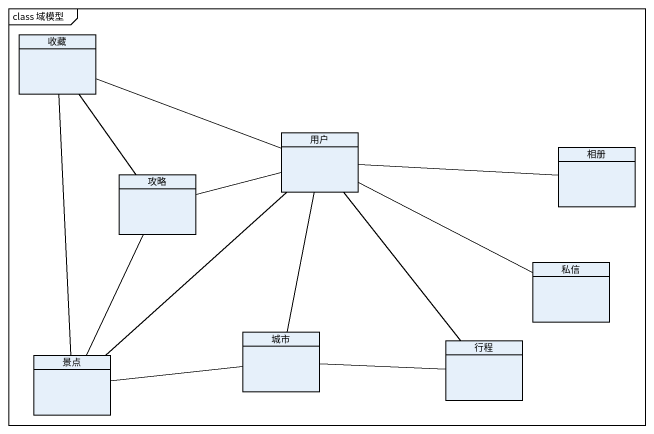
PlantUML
@startuml
mainframe class 域模型
hide circle
hide empty members
class 收藏
class 用户
class 相册
class 攻略
class 私信
class 城市
class 行程
class 景点
收藏 -- 攻略
收藏 -- 景点
用户 -left- 收藏
用户 -right- 相册
用户 -left- 攻略
用户 -right- 私信
用户 -- 城市
用户 -- 行程
用户 -- 景点
城市 -right- 行程
城市 -left- 景点
景点 -up- 攻略
@enduml
